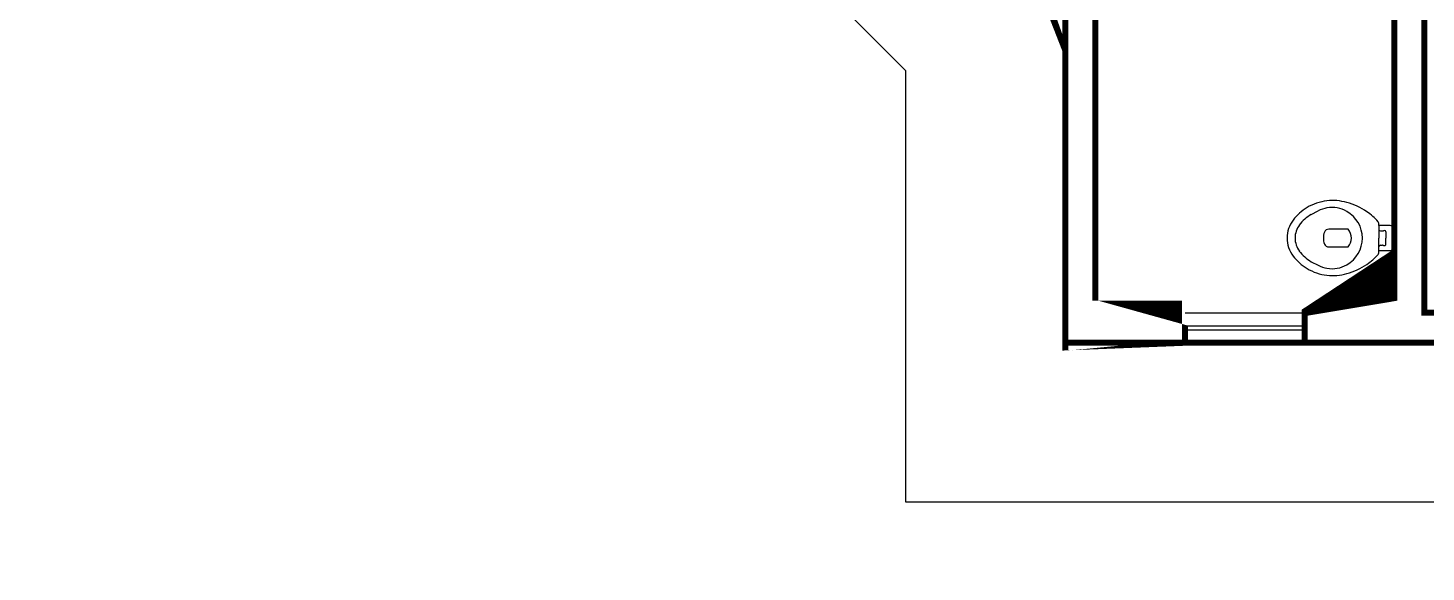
# Model space of a CAD drawing. Header units: metres. Extents: x -331 to 2982, y 362 to 2539.
# Drawn here: x 2847.25 to 2854.26, y 1425.89 to 1428.62 of the extents above; entities that cross this region are included whole.
import ezdxf

# ---------------------------------------------------------------- set-up
doc = ezdxf.new("R2010")
doc.units = ezdxf.units.M
doc.layers.get('0').update_dxf_attribs({"color": 251})
doc.layers.add('Pis', color=251, linetype='Continuous')

msp = doc.modelspace()

# ---------------------------------------------------------------- linework, layer by layer
at = {"lineweight": 0}
msp.add_lwpolyline([(2847.266001174505, 1445.994926085632), (2854.266001174502, 1445.994926085629), (2854.266001174502, 1438.461973351952), (2855.342442184163, 1437.385532342293), (2856.793360674334, 1437.385532342287), (2858.746359239817, 1435.460818048066), (2858.746359239818, 1433.981615286642), (2859.822800249477, 1432.905174276983), (2867.356227118455, 1432.905174276983), (2867.356227118461, 1425.905174276987), (2856.255752983162, 1425.905174276983), (2856.255752983161, 1427.039799967896), (2852.455752983161, 1427.039799967896), (2852.45575298316, 1428.733733950715), (2850.094560848248, 1431.094926085632), (2848.400626865419, 1431.094926085634), (2848.400626865419, 1434.894926085632), (2847.266001174505, 1434.894926085632)], close=True, dxfattribs=at)
at = {"layer": 'Pis'}
for p, q in [((2849.76318999835, 1430.294926085633), (2851.655752983163, 1428.402363100816)), ((2851.655752983164, 1426.239799967893), (2851.655752983163, 1428.402363100816)), ((2853.688771066834, 1427.682398811251), (2853.724123492802, 1427.700355376179)), ((2854.027763554293, 1427.633237964672), (2854.027763554293, 1427.6384287048)), ((2854.027763554293, 1427.626438265078), (2854.027763554293, 1427.633237964672)), ((2854.085763554293, 1427.626438265078), (2854.027763554293, 1427.626438265078)), ((2854.027763554293, 1427.626438265078), (2854.027763554293, 1427.563938265078)), ((2854.097763554294, 1427.563938265078), (2854.097763554294, 1427.615438265078)), ((2853.873763554293, 1427.608438265078), (2853.777763554293, 1427.608438265078)), ((2854.027763554293, 1427.501438265078), (2854.027763554293, 1427.563938265078)), ((2854.035763554293, 1427.599938265078), (2854.046763554293, 1427.599938265078)), ((2854.062763554293, 1427.595438265078), (2854.062763554293, 1427.563938265078)), ((2854.062763554293, 1427.532438265078), (2854.062763554293, 1427.563938265078)), ((2854.097763554294, 1427.512438265078), (2854.097763554294, 1427.563938265078)), ((2853.777763554293, 1427.519438265078), (2853.873763554293, 1427.519438265078)), ((2854.027763554293, 1427.501438265078), (2854.085763554293, 1427.501438265078)), ((2854.027763554293, 1427.494638565485), (2854.027763554293, 1427.501438265078)), ((2854.027763554293, 1427.489447825357), (2854.027763554293, 1427.494638565485)), ((2854.035763554293, 1427.527938265078), (2854.046763554293, 1427.527938265078)), ((2853.688771066834, 1427.445477718906), (2853.724123492802, 1427.427521153978)), ((2853.055752983165, 1427.189799967893), (2853.655752983165, 1427.189799967893)), ((2853.055752983164, 1427.124799967894), (2853.655752983166, 1427.124799967895)), ((2853.055752983164, 1427.104799967894), (2853.655752983166, 1427.104799967893)), ((2853.055752983164, 1427.039799967893), (2853.655752983165, 1427.039799967895)), ((2855.455752983163, 1426.239799967892), (2851.655752983164, 1426.239799967893))]:
    msp.add_line(p, q, dxfattribs=at)
at = {"layer": 'Pis', "const_width": 0.03}
for points in [[(2847.266001174505, 1445.994926085632), (2854.266001174502, 1445.99492608563), (2854.266001174502, 1438.461973351953), (2855.342442184163, 1437.385532342294), (2856.793360674334, 1437.385532342287), (2858.746359239817, 1435.460818048066), (2858.746359239818, 1433.981615286642), (2859.822800249477, 1432.905174276983), (2867.356227118455, 1432.905174276983), (2867.356227118461, 1425.905174276988), (2856.255752983162, 1425.905174276983), (2856.255752983161, 1427.039799967896), (2852.455752983161, 1427.039799967897), (2852.45575298316, 1428.733733950715), (2850.094560848248, 1431.094926085632), (2848.400626865419, 1431.094926085635), (2848.400626865419, 1434.894926085632), (2847.266001174505, 1434.894926085632)], [(2856.405752983163, 1428.089799967895), (2856.405752983158, 1431.578876995615), (2856.953048356069, 1432.126172368525), (2856.846982338893, 1432.232238385702), (2856.29968696598, 1431.684943012794), (2856.155752983158, 1431.684943012793), (2856.155752983158, 1431.534943012792), (2856.255752983157, 1431.534943012792), (2856.255752983163, 1428.839799967893), (2854.105752983163, 1428.839799967892), (2854.105752983165, 1427.189799967892), (2853.655752983165, 1427.189799967893), (2853.655752983165, 1427.039799967895), (2854.955752983165, 1427.039799967894), (2854.955752983165, 1427.189799967892), (2854.255752983164, 1427.189799967892), (2854.255752983164, 1428.68979996789), (2856.255752983163, 1428.689799967895), (2856.255752983161, 1428.089799967893)], [(2853.055752983164, 1427.039799967893), (2853.055752983165, 1427.189799967893), (2852.605752983165, 1427.189799967892), (2852.605752983163, 1428.689799967893), (2853.105752983166, 1428.689799967878), (2853.105752983165, 1428.839799967879), (2852.561819000342, 1428.839799967893), (2852.422301539618, 1428.979317428616), (2852.316235522439, 1428.873251411438), (2852.455752983163, 1428.733733950713), (2852.455752983165, 1427.039799967894)]]:
    msp.add_lwpolyline(points, close=True, dxfattribs=at)
at = {"layer": 'Pis'}
for centre, radius, start, end in [((2853.808565919158, 1427.48828961643), 0.2680990709266696, 121.6808876268185, 141.839711780982), ((2853.808565919158, 1427.48828961643), 0.2280990709266696, 121.6808876268184, 141.8397117810495), ((2853.79576522096, 1427.504021598412), 0.2480025543159215, 96.48302152215814, 121.0730449228599), ((2853.795026583609, 1427.560763183645), 0.156567009623433, 100.0280393895753, 116.927369319558), ((2853.797602363817, 1427.508997788888), 0.2432773275438598, 73.237807154328, 97.04526700754622), ((2853.79420004078, 1427.57153961643), 0.1458151578266436, 59.70193944104114, 100.4455695455831), ((2853.779579554293, 1427.418538265078), 0.3352073654560732, 55.84761979018818, 74.74751975422022), ((2853.791371039898, 1427.563267919589), 0.1543939696503947, 0.2487667628451617, 60.34412958954086), ((2853.786453951644, 1427.431755318059), 0.3204150456967369, 41.94791046484666, 55.53806612657119), ((2853.716763554293, 1427.564271598412), 0.149000372855611, 143.0019240903414, 180.1281782638497), ((2853.716763554293, 1427.564271598412), 0.109000372855611, 143.0019240902239, 180.128178263884), ((2854.017614804727, 1427.638728389336), 0.01015317332599532, 358.308592519913, 45.24391267477824), ((2854.086030089365, 1427.614683576065), 0.01175771043809134, 3.680158825836017, 91.29894701853524), ((2853.716763554293, 1427.563604931745), 0.1490003728556102, 179.8718217361503, 216.9980759096586), ((2853.716763554293, 1427.563604931745), 0.1090003728556102, 179.8718217361161, 216.9980759097761), ((2853.834331736111, 1427.563938265078), 0.08456818181818218, 159.2222843690348, 200.7777156309652), ((2853.777388554293, 1427.584313265078), 0.02412791433174442, 89.10946374645482, 156.4895987982522), ((2853.791371039898, 1427.564608610568), 0.1543939696503947, 299.6558704104592, 359.7512332371549), ((2853.822005978536, 1427.563938265078), 0.06825757575757602, 319.3117974882057, 40.68820251179424), ((2854.036056107422, 1427.608253867859), 0.00832074737863428, 184.7180163895005, 267.9850950621922), ((2854.04592332239, 1427.611799192695), 0.01189065151998401, 274.0520821273828, 294.0204048076851), ((2854.055160613117, 1427.588629441549), 0.01307062595957356, 70.61249811692404, 109.6581603769477), ((2854.057223428565, 1427.595490599175), 0.005923065158731051, 43.9360119213251, 67.40164641403332), ((2854.056107132214, 1427.595675696246), 0.006660655257963114, 357.9571549612106, 36.10228880838736), ((2853.808565919158, 1427.639586913727), 0.2680990709266702, 218.160288219018, 238.3191123731816), ((2853.808565919158, 1427.639586913727), 0.2280990709266702, 218.1602882189505, 238.3191123731816), ((2853.777388554293, 1427.543563265078), 0.02412791433174442, 203.5104012017479, 270.8905362535452), ((2853.786453951644, 1427.696121212098), 0.320415045696737, 304.4619338734288, 318.0520895351533), ((2854.017614804727, 1427.489148140821), 0.01015317332599532, 314.7560873252218, 1.691407480086989), ((2854.036056107422, 1427.519622662298), 0.008320747378689675, 92.01490493780781, 175.2819836089391), ((2854.045923322389, 1427.516077337462), 0.01189065152008987, 65.97959519075944, 85.94791787043147), ((2854.055160613117, 1427.539247088608), 0.01307062595960118, 250.3418396233876, 289.3875018830759), ((2854.057223428565, 1427.532385930982), 0.005923065158646362, 292.5983535819055, 316.0639880740388), ((2854.056107132213, 1427.53220083391), 0.006660655258204784, 323.8977111939176, 2.042845038649993), ((2854.086030089365, 1427.513192954092), 0.01175771043809118, 268.7010529814647, 356.319841174164), ((2853.79576522096, 1427.623854931745), 0.2480025543159212, 238.9269550771401, 263.5169784778419), ((2853.795026583609, 1427.567113346512), 0.1565670096234335, 243.072637483516, 259.9719606104247), ((2853.79420004078, 1427.556336913727), 0.1458151578266433, 259.5544304544169, 300.2980605589589), ((2853.779579554293, 1427.709338265078), 0.335207365456073, 285.2524802457798, 304.1523802098118), ((2853.797602363817, 1427.618878741269), 0.2432773275438596, 262.9547329924538, 286.762192845672)]:
    msp.add_arc(centre, radius, start, end, dxfattribs=at)

doc.saveas('drawing.dxf')
